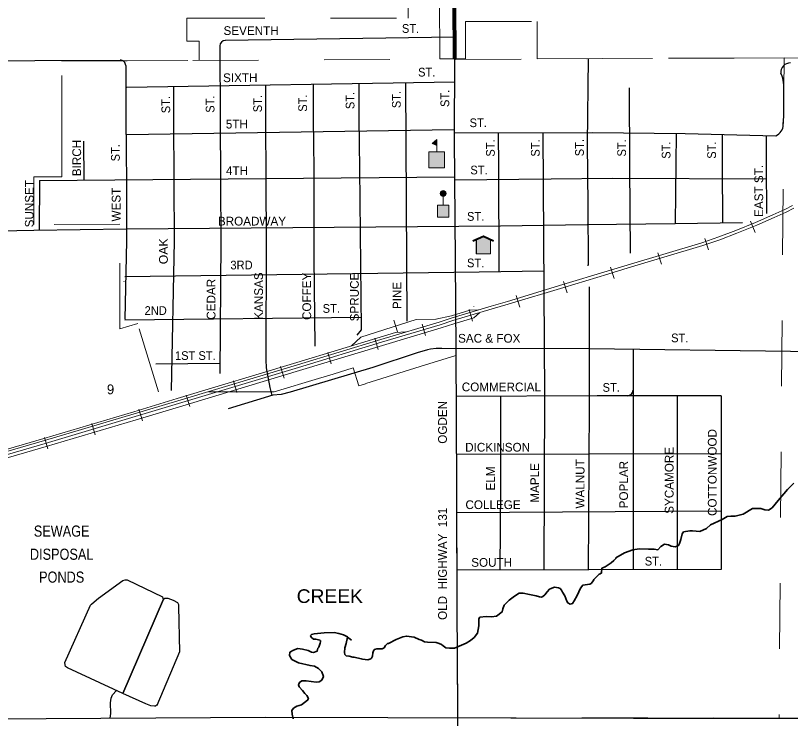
# Model space of a CAD drawing. Extents: x 0.98 to 7.46, y 3.1 to 10.29.
# Drawn here: x 2.311 to 3.491, y 6.227 to 7.297 of the extents above; entities that cross this region are included whole.
import ezdxf
from ezdxf.enums import TextEntityAlignment as Align

# ---------------------------------------------------------------- set-up
doc = ezdxf.new("R2010")
doc.units = 0
doc.header["$LTSCALE"] = 0.0061
doc.linetypes.add('LONG_DASHED', pattern=[7.5, 6, -1.5])
doc.linetypes.add('MEDIUM_DASHED', pattern=[4.5, 3, -1.5])
for name, color, linetype, lineweight in [('12', 7, 'Continuous', 80), ('14', 7, 'Continuous', 25), ('15', 7, 'MEDIUM_DASHED', 13), ('17', 7, 'Continuous', 13), ('25', 7, 'Continuous', 35), ('32', 7, 'Continuous', 35), ('36', 7, 'Continuous', 13), ('4', 7, 'LONG_DASHED', 13), ('50', 7, 'Continuous', 13), ('51', 7, 'Continuous', 13)]:
    doc.layers.add(name, color=color, linetype=linetype, lineweight=lineweight)
for name, color, linetype in [('29', 7, 'Continuous'), ('45', 7, 'Continuous'), ('47', 7, 'Continuous'), ('49', 7, 'Continuous')]:
    doc.layers.add(name, color=color, linetype=linetype)

msp = doc.modelspace()

# ---------------------------------------------------------------- hatches: boundary and pattern name
at = {"layer": '32'}
for points in [[(2.952652, 7.099242), (2.945644, 7.102083), (2.952652, 7.108144)], [(2.94053, 7.065341), (2.94053, 7.089394), (2.964583, 7.089394), (2.964583, 7.065341)]]:
    msp.add_hatch(color=256, dxfattribs=at).paths.add_polyline_path(points)
at = {"layer": '36'}
for points in [[(2.962504, 7.021662, 1), (2.962121, 7.030483, 1)], [(2.953598, 6.989962), (2.953598, 7.008333), (2.971212, 7.008333), (2.971212, 6.989962)]]:
    msp.add_hatch(color=256, dxfattribs=at).paths.add_polyline_path(points)
at = {"layer": '51'}
msp.add_hatch(color=256, dxfattribs=at).paths.add_polyline_path([(3.023864, 6.961174), (3.012879, 6.95625), (3.012879, 6.933902), (3.03447, 6.933902), (3.03447, 6.95625)])

# ---------------------------------------------------------------- linework, layer by layer
at = {"layer": '12'}
msp.add_lwpolyline([(2.976136, 7.747348), (2.97822, 7.493371), (2.979735, 7.231061)], dxfattribs=at)
at = {"layer": '14'}
for p, q in [((2.630682, 7.25928), (2.979545, 7.264773)), ((2.480871, 7.187879), (2.979356, 7.195833)), ((2.904924, 7.194318), (2.906818, 6.831818)), ((2.480303, 7.11572), (2.978977, 7.123674)), ((3.317045, 7.117614), (3.31553, 6.980303)), ((2.415909, 7.046402), (2.415341, 7.105871)), ((2.348106, 7.045833), (2.347159, 6.970265)), ((2.348106, 7.045833), (2.979735, 7.051515)), ((2.476326, 6.892614), (2.476326, 6.891856)), ((2.477841, 6.833523), (2.837311, 6.837879)), ((2.524811, 6.766477), (2.622538, 6.767614)), ((3.318371, 6.717992), (3.318371, 6.453788)), ((3.385417, 6.717992), (3.385417, 6.453598)), ((2.982386, 6.628977), (3.385417, 6.630114)), ((2.982765, 6.540152), (3.385417, 6.542803)), ((2.982955, 6.452841), (3.385417, 6.453977))]:
    msp.add_line(p, q, dxfattribs=at)
for points in [[(2.622348, 7.250568), (2.622917, 7.14053), (2.623485, 7.042992), (2.623674, 6.953409), (2.622348, 6.751894)], [(1.0625, 7.225), (1.561364, 7.225379), (2.470644, 7.229167)], [(2.479167, 7.220833), (2.479545, 7.139773), (2.480114, 7.042424), (2.480303, 6.953977), (2.477841, 6.834848)], [(2.979545, 7.231061), (2.979167, 7.110985), (2.980682, 6.924242), (2.981818, 6.788826), (2.982576, 6.576894), (2.983144, 6.396402), (2.985038, 6.08447), (2.984848, 5.772538), (2.987121, 5.362689), (2.988447, 4.969886)], [(3.182955, 7.231439), (3.181439, 7.101515), (3.182765, 7.008712), (3.183144, 6.917235)], [(3.480114, 7.130871), (3.480682, 7.14375), (3.480871, 7.164773), (3.481061, 7.185606), (3.480682, 7.191477), (3.479167, 7.201705), (3.47822, 7.204924), (3.476136, 7.209091)], [(2.551705, 7.189015), (2.551894, 7.140152), (2.552462, 7.042803), (2.552652, 6.95322), (2.548295, 6.725947)], [(2.691856, 7.190341), (2.692045, 7.140909), (2.692614, 7.043182), (2.692803, 6.953598), (2.692424, 6.772538), (2.692803, 6.760417), (2.698674, 6.730682), (2.701705, 6.718561)], [(2.764394, 7.192045), (2.764394, 7.140152), (2.765341, 7.063258), (2.76572, 6.92822), (2.767045, 6.79375)], [(2.833902, 7.193561), (2.833902, 7.14053), (2.834848, 7.063826), (2.8375, 6.820076), (2.837311, 6.818182), (2.830871, 6.810417)], [(3.247538, 6.935227), (3.246591, 7.067424), (3.246212, 7.187121)], [(2.979167, 7.118182), (3.189583, 7.11875), (3.330492, 7.117235), (3.46875, 7.114015)], [(3.046212, 7.118371), (3.046402, 7.066288), (3.047159, 6.907008)], [(3.114205, 7.118561), (3.116667, 6.71875), (3.115341, 6.45322)], [(3.388068, 6.98125), (3.3875, 7.068182), (3.387311, 7.115909)], [(3.455114, 6.995644), (3.454545, 7.068561), (3.454356, 7.114394)], [(2.979735, 7.04697), (3.126894, 7.048295), (3.219508, 7.049432), (3.454735, 7.048485)], [(2.480303, 6.97197), (3.049811, 6.976894), (3.181629, 6.978598), (3.31553, 6.980303), (3.417803, 6.981629)], [(2.213826, 6.967992), (2.235417, 6.968182), (2.339015, 6.970076), (2.480303, 6.97197)], [(2.47803, 6.899811), (3.017045, 6.906629), (3.115341, 6.908144)], [(3.184848, 6.884091), (3.184848, 6.839583), (3.184659, 6.705114), (3.183333, 6.530682), (3.183144, 6.453409)], [(3.97822, 6.777841), (3.755682, 6.781629), (3.490909, 6.785606), (3.185227, 6.789394), (2.960417, 6.790152), (2.951515, 6.789962), (2.942992, 6.789015), (2.938258, 6.788068), (2.922727, 6.783523), (2.855303, 6.760795), (2.729356, 6.723485), (2.71553, 6.719697), (2.702841, 6.718939), (2.635038, 6.698295)], [(3.251326, 6.788636), (3.251326, 6.74072), (3.251326, 6.453598)], [(3.385417, 6.717992), (3.19678, 6.717992), (2.982008, 6.716667)], [(3.049621, 6.717045), (3.049432, 6.577083), (3.048674, 6.454167)], [(2.455682, 6.227083), (2.45625, 6.234091), (2.456061, 6.250568), (2.457197, 6.257386), (2.459091, 6.262689), (2.464962, 6.269318)], [(1.0625, 6.223674), (1.718182, 6.225568), (2.041856, 6.225947), (2.274432, 6.225947), (2.691288, 6.228598), (3.252273, 6.227273), (3.981439, 6.227273), (4.203788, 6.228409)]]:
    msp.add_lwpolyline(points, dxfattribs=at)
for centre, radius, start, end in [((2.63085, 7.250689), 0.008523, 90.57342, 180.20512), ((2.470621, 7.220715), 0.008523, 0.19732, 90.27469), ((3.491234, 7.209885), 0.015118, 90.70242, 183.01099), ((3.461614, 7.131084), 0.0185, 292.68725, 359.34042), ((3.174659, 6.917265), 0.008523, 349.70236, 0.16462), ((3.242803, 6.726515), 0.008523, 270, 0)]:
    msp.add_arc(centre, radius, start, end, dxfattribs=at)
at = {"layer": '15'}
msp.add_lwpolyline([(3.977652, 7.229545), (3.48125, 7.232576), (2.473485, 7.22803)], dxfattribs=at)
at = {"layer": '17'}
for p, q in [((3.437121, 6.966856), (3.430114, 6.983902)), ((3.366477, 6.940152), (3.360606, 6.957386)), ((3.294508, 6.918182), (3.289205, 6.935795)), ((3.222727, 6.896402), (3.217235, 6.914015)), ((3.150947, 6.874811), (3.145644, 6.892235)), ((3.079167, 6.85303), (3.073674, 6.870644)), ((3.007197, 6.831629), (3.001894, 6.849242)), ((3.00322, 6.848106), (3.016288, 6.848864)), ((3.009091, 6.853788), (3.008902, 6.853598)), ((2.8875, 6.832955), (2.892992, 6.81553)), ((2.935417, 6.809659), (2.930303, 6.827273)), ((2.863636, 6.788258), (2.858333, 6.805871)), ((2.791856, 6.766477), (2.786553, 6.784091)), ((2.720076, 6.744697), (2.714773, 6.762311)), ((2.648295, 6.723106), (2.642992, 6.74072)), ((2.576515, 6.701515), (2.571212, 6.718939)), ((2.504545, 6.679924), (2.499242, 6.697538)), ((2.432765, 6.658333), (2.427462, 6.675947)), ((2.360795, 6.636932), (2.355492, 6.654545))]:
    msp.add_line(p, q, dxfattribs=at)
for points in [[(3.493939, 7.007765), (3.482197, 7.001894), (3.464205, 6.993561), (3.437879, 6.982008), (3.407765, 6.969886), (3.382008, 6.960038), (3.356061, 6.951136), (3.242614, 6.917045), (3.211932, 6.907576), (3.144697, 6.887311), (3.060038, 6.861742), (3.035606, 6.854545), (2.975947, 6.836742), (2.956439, 6.830303), (2.867235, 6.803788), (2.74072, 6.765341), (2.558333, 6.710417), (2.492045, 6.69053), (2.355303, 6.649811), (1.960417, 6.53447)], [(3.496023, 7.003788), (3.48428, 6.997727), (3.466098, 6.989394), (3.439583, 6.977841), (3.40947, 6.96553), (3.383523, 6.955682), (3.357386, 6.94678), (3.243939, 6.912689), (3.213258, 6.90322), (3.146023, 6.882955), (3.061364, 6.857386), (3.036932, 6.850189), (2.977273, 6.832386), (2.957765, 6.825947), (2.868561, 6.799432), (2.742045, 6.760985), (2.559659, 6.706061), (2.493371, 6.686174), (2.356629, 6.645455), (1.961742, 6.530114)], [(3.496023, 7.003788), (3.48428, 6.997727), (3.466098, 6.989394), (3.439583, 6.977841), (3.40947, 6.96553), (3.383523, 6.955682), (3.357386, 6.94678), (3.243939, 6.912689), (3.213258, 6.90322), (3.146023, 6.882955), (3.061364, 6.857386), (3.036932, 6.850189), (2.977273, 6.832386), (2.957765, 6.825947), (2.868561, 6.799432), (2.742045, 6.760985), (2.559659, 6.706061), (2.493371, 6.686174), (2.356629, 6.645455), (1.961742, 6.530114)], [(3.017614, 6.844129), (3.00928, 6.836742), (2.978788, 6.827652), (2.95947, 6.821212), (2.870076, 6.794697), (2.743561, 6.75625), (2.561174, 6.701326), (2.494886, 6.681439), (2.358144, 6.64072), (1.963258, 6.525379), (1.823485, 6.482955)], [(3.002841, 6.848295), (2.975, 6.839962), (2.950947, 6.83447)], [(2.822917, 6.794129), (2.837121, 6.807008), (2.860795, 6.814773), (2.921212, 6.833902), (2.951515, 6.83447)], [(2.822917, 6.794129), (2.837121, 6.807008), (2.860795, 6.814773), (2.921212, 6.833902), (2.951515, 6.83447)], [(2.905682, 6.815152), (2.889583, 6.814205), (2.866288, 6.807008), (2.739773, 6.768561), (2.557386, 6.713636), (2.491288, 6.69375), (2.354545, 6.65303), (1.959659, 6.537689), (1.822727, 6.496591)]]:
    msp.add_lwpolyline(points, dxfattribs=at)
at = {"layer": '25'}
msp.add_line((2.816856, 6.350568), (2.822727, 6.345644), dxfattribs=at)
for points in [[(3.407008, 6.534659), (3.419129, 6.537879), (3.433144, 6.546402), (3.446023, 6.546402), (3.452083, 6.544318), (3.452083, 6.544318), (3.457765, 6.543939), (3.463068, 6.547159), (3.472348, 6.558523), (3.486742, 6.575), (3.496023, 6.585038)], [(2.869697, 6.332576), (2.872348, 6.334091), (2.874621, 6.3375), (2.877462, 6.34053), (2.879356, 6.340909), (2.890909, 6.34678), (2.900947, 6.350947), (2.906439, 6.352083), (2.917992, 6.350189), (2.925568, 6.34697), (2.929356, 6.345644), (2.934091, 6.343371), (2.938636, 6.342614), (2.951705, 6.342045), (2.95625, 6.340909), (2.959848, 6.339394), (2.9625, 6.337311), (2.966477, 6.334091), (2.97178, 6.333712), (2.979735, 6.333712), (2.997538, 6.341098), (3.003788, 6.345455), (3.00947, 6.349811), (3.014773, 6.356439), (3.016667, 6.367803), (3.016856, 6.377652), (3.017424, 6.380114), (3.018371, 6.380871), (3.027841, 6.381629), (3.035985, 6.38125), (3.043371, 6.382386), (3.052083, 6.388826), (3.05322, 6.393371), (3.055303, 6.398864), (3.062689, 6.406629), (3.068939, 6.411364), (3.077273, 6.417045), (3.07822, 6.417424), (3.083902, 6.417614), (3.093939, 6.41553), (3.103977, 6.413447), (3.108902, 6.411553), (3.111932, 6.411364), (3.114205, 6.412311), (3.117045, 6.414962), (3.120644, 6.419508), (3.124242, 6.423674), (3.127841, 6.425189), (3.132008, 6.426705), (3.137879, 6.425758), (3.140341, 6.424242), (3.142614, 6.42197), (3.144129, 6.418939), (3.147348, 6.413258), (3.150758, 6.405114), (3.152273, 6.402652), (3.155492, 6.400758), (3.15928, 6.401705), (3.161553, 6.405492), (3.166098, 6.413826), (3.171212, 6.424811), (3.174811, 6.429356), (3.185417, 6.430871), (3.187689, 6.432197), (3.191098, 6.436742), (3.191856, 6.438258), (3.195076, 6.441856), (3.199811, 6.446402), (3.201326, 6.44697), (3.203409, 6.448295), (3.203977, 6.455303), (3.208712, 6.457576), (3.218182, 6.463447), (3.222348, 6.467235), (3.225189, 6.470076), (3.225189, 6.471023), (3.238258, 6.478788), (3.251136, 6.483333), (3.260795, 6.484848), (3.275, 6.48428), (3.283333, 6.48428), (3.289015, 6.483523), (3.293939, 6.488447), (3.299242, 6.491856), (3.305114, 6.490909), (3.30928, 6.489015), (3.31572, 6.488068), (3.320833, 6.489773), (3.322348, 6.492992), (3.324053, 6.499242), (3.325947, 6.507955), (3.32822, 6.510606), (3.338068, 6.512121), (3.342045, 6.512121), (3.352841, 6.511174), (3.363258, 6.51572), (3.369318, 6.521212), (3.386932, 6.529735), (3.394886, 6.533902), (3.400189, 6.534659), (3.407008, 6.534659)], [(2.734091, 6.225947), (2.732576, 6.233144), (2.732008, 6.238636), (2.734659, 6.242045), (2.739773, 6.245076), (2.746591, 6.247538), (2.755871, 6.254356), (2.757197, 6.257197), (2.754735, 6.261364), (2.751894, 6.264773), (2.748295, 6.269318), (2.743182, 6.275), (2.742235, 6.277841), (2.74375, 6.281439), (2.747348, 6.283902), (2.753788, 6.284091), (2.768939, 6.282008), (2.773674, 6.282576), (2.777462, 6.284659), (2.780114, 6.29053), (2.777652, 6.297538), (2.772538, 6.302652), (2.766288, 6.30625), (2.759848, 6.307197), (2.742235, 6.311364), (2.732008, 6.316477), (2.728409, 6.322348), (2.729167, 6.327462), (2.734659, 6.330492), (2.741098, 6.333144), (2.748295, 6.332008), (2.756818, 6.330114), (2.761932, 6.327652), (2.764773, 6.327083), (2.770455, 6.328977), (2.771591, 6.333523), (2.773106, 6.335227), (2.775189, 6.341477), (2.775758, 6.343371), (2.775758, 6.344886), (2.774621, 6.345833), (2.768561, 6.347159), (2.765152, 6.347348), (2.761174, 6.350379), (2.760606, 6.35303), (2.761742, 6.354356), (2.765909, 6.355303), (2.781439, 6.357008), (2.796212, 6.357576), (2.803788, 6.355871), (2.810606, 6.353977), (2.816667, 6.350758)], [(2.816856, 6.350568), (2.814583, 6.340909), (2.812879, 6.333902), (2.812121, 6.326894), (2.812879, 6.323864), (2.814773, 6.32178), (2.819318, 6.321591), (2.825, 6.319886), (2.827083, 6.319697), (2.837689, 6.317614), (2.839394, 6.317045), (2.84375, 6.316288), (2.847727, 6.316098), (2.852273, 6.317614), (2.85322, 6.318561), (2.854545, 6.321591), (2.855303, 6.326326), (2.856061, 6.329735), (2.857576, 6.331629), (2.861364, 6.332576), (2.869697, 6.332576)]]:
    msp.add_lwpolyline(points, dxfattribs=at)
at = {"layer": '25', "lineweight": 25}
for points in [[(2.474621, 6.436553), (2.478409, 6.437879), (2.481439, 6.437879), (2.535038, 6.411932), (2.535795, 6.40928), (2.536553, 6.408144), (2.474811, 6.264773), (2.390341, 6.303788), (2.387689, 6.305871), (2.386742, 6.308333), (2.386553, 6.311742), (2.425568, 6.398864), (2.427273, 6.400568), (2.43125, 6.404356), (2.437689, 6.409659)], [(2.536553, 6.408144), (2.538826, 6.409659), (2.543182, 6.409848), (2.551136, 6.406629), (2.557765, 6.40303), (2.55928, 6.400379), (2.559659, 6.39697), (2.559659, 6.39697), (2.560795, 6.32803), (2.526326, 6.246212), (2.526894, 6.247538), (2.524621, 6.245265), (2.522917, 6.245265), (2.517424, 6.245644), (2.509659, 6.248674), (2.474811, 6.264773)]]:
    msp.add_lwpolyline(points, close=True, dxfattribs=at)
at = {"layer": '32', "lineweight": 13}
msp.add_line((2.952652, 7.089394), (2.952652, 7.099242), dxfattribs=at)
for points in [[(2.952652, 7.099242), (2.945644, 7.102083), (2.952652, 7.108144)], [(2.94053, 7.065341), (2.94053, 7.089394), (2.964583, 7.089394), (2.964583, 7.065341)]]:
    msp.add_lwpolyline(points, close=True, dxfattribs=at)
at = {"layer": '36'}
msp.add_line((2.9625, 7.007765), (2.9625, 7.02197), dxfattribs=at)
msp.add_lwpolyline([(2.953598, 6.989962), (2.953598, 7.008333), (2.971212, 7.008333), (2.971212, 6.989962)], close=True, dxfattribs=at)
msp.add_circle((2.962313, 7.026072), 0.004415, dxfattribs=at)
at = {"layer": '4'}
for points in [[(2.591098, 7.228788), (2.591098, 7.258144), (2.572159, 7.258144), (2.572159, 7.293182), (2.591098, 7.293182), (2.90928, 7.293182), (2.90928, 7.29697), (2.90928, 7.35), (2.90928, 7.451136), (2.861174, 7.451136), (2.862879, 7.613447), (2.825379, 7.615341), (2.825379, 7.574432), (2.714962, 7.561174), (2.714962, 7.632197), (2.714962, 7.655114), (2.693561, 7.723295)], [(2.693561, 7.723295), (2.829735, 7.716856), (2.857765, 7.715341), (2.862879, 7.713258), (2.953977, 7.674621), (2.954545, 7.598674), (2.916856, 7.598674), (2.917424, 7.518182), (2.955114, 7.525189), (2.957386, 7.230871), (2.996591, 7.231061)], [(2.996591, 7.231061), (2.996591, 7.287879), (3.105492, 7.287879), (3.105492, 7.231061)], [(3.105492, 7.23125), (3.48125, 7.232576), (3.473674, 6.227273)], [(2.339015, 6.978598), (2.339015, 7.051515), (2.381629, 7.051515), (2.381629, 7.105871), (2.381629, 7.227462), (2.473485, 7.22803), (2.591098, 7.228788)], [(2.843939, 6.736174), (2.833902, 6.733144), (2.825379, 6.760417), (2.795076, 6.751136), (2.772348, 6.744318), (2.705114, 6.724053), (2.528977, 6.724053), (2.497348, 6.827841), (2.470076, 6.820076), (2.470076, 6.979545), (2.339015, 6.978598)], [(3.473674, 6.227273), (2.984091, 6.227841), (2.981818, 6.779167), (2.927462, 6.762311), (2.844886, 6.736553)]]:
    msp.add_lwpolyline(points, dxfattribs=at)
at = {"layer": '50', "lineweight": 40}
msp.add_lwpolyline([(3.007576, 6.954167), (3.023864, 6.961174), (3.039205, 6.954167)], dxfattribs=at)
at = {"layer": '50'}
for points in [[(3.016288, 6.933902), (3.012689, 6.933902), (3.012689, 6.95625)], [(3.03447, 6.95625), (3.03447, 6.933902), (3.016098, 6.933902)]]:
    msp.add_lwpolyline(points, dxfattribs=at)
at = {"layer": '51'}
msp.add_lwpolyline([(3.023864, 6.961174), (3.012879, 6.95625), (3.012879, 6.933902), (3.03447, 6.933902), (3.03447, 6.95625)], close=True, dxfattribs=at)

# ---------------------------------------------------------------- texts
at = {"layer": '29', "width": 1.05}
msp.add_text('CREEK', height=0.02083, dxfattribs=at).set_placement((2.789773, 6.402462), align=Align.CENTER)
at = {"layer": '45'}
msp.add_text('9', height=0.01496, dxfattribs=at).set_placement((2.456061, 6.720265), align=Align.CENTER)
at = {"layer": '47', "width": 0.85}
for s, p in [('SEWAGE', (2.381629, 6.503409)), ('DISPOSAL', (2.381629, 6.468182)), ('PONDS', (2.381629, 6.433333))]:
    msp.add_text(s, height=0.017, dxfattribs=at).set_placement(p, align=Align.CENTER)
at = {"layer": '49'}
for s, p in [('SEVENTH', (2.669981, 7.267424)), ('SIXTH', (2.653504, 7.195644)), ('5TH', (2.648295, 7.125)), ('4TH', (2.648485, 7.053977)), ('BROADWAY', (2.671307, 6.977273)), ('SAC & FOX', (3.032481, 6.798864)), ('COMMERCIAL', (3.050947, 6.724811)), ('DICKINSON', (3.045265, 6.632955)), ('COLLEGE', (3.038258, 6.545455)), ('SOUTH', (3.036174, 6.457576))]:
    msp.add_text(s, height=0.0133, dxfattribs=at).set_placement(p, align=Align.CENTER)
at = {"layer": '49', "width": 0.95}
for s, p in [('ST.', (2.912689, 7.270644)), ('ST.', (2.937311, 7.204167)), ('ST.', (3.01572, 7.127083)), ('ST.', (3.016856, 7.055114)), ('ST.', (3.011742, 6.98447)), ('ST.', (3.011742, 6.913636)), ('3RD', (2.655398, 6.910417)), ('2ND', (2.524716, 6.841098)), ('ST.', (2.792045, 6.844318)), ('ST.', (3.322538, 6.799432)), ('1ST ST.', (2.585133, 6.772538)), ('ST.', (3.218182, 6.724053)), ('ST.', (3.282386, 6.45947))]:
    msp.add_text(s, height=0.0133, dxfattribs=at).set_placement(p, align=Align.CENTER)
at = {"layer": '49'}
for s, width, p in [('ST.', 0.95, (2.54678, 7.161364)), ('ST.', 0.95, (2.614205, 7.162121)), ('ST.', 0.95, (2.686553, 7.162879)), ('ST.', 0.95, (2.755114, 7.163636)), ('ST.', 0.95, (2.827273, 7.167614)), ('ST.', 0.95, (2.897727, 7.169129)), ('ST.', 0.95, (2.971591, 7.170833)), ('ST.', 0.95, (3.040909, 7.095265)), ('ST.', 0.95, (3.10928, 7.095265)), ('ST.', 0.95, (3.176515, 7.095833)), ('ST.', 0.95, (3.24072, 7.095455)), ('ST.', 0.95, (3.308333, 7.092045)), ('ST.', 0.95, (3.377652, 7.092045)), ('ST.', 0.95, (2.470076, 7.088068)), ('OAK', 1.05, (2.543182, 6.937973))]:
    msp.add_text(s, height=0.0133, rotation=90, dxfattribs=dict(at, width=width)).set_placement(p, align=Align.CENTER)
for s, p in [('BIRCH', (2.411174, 7.080019)), ('EAST ST.', (3.449432, 7.029924)), ('SUNSET', (2.339015, 7.010511)), ('WEST', (2.471212, 7.009091)), ('KANSAS', (2.688068, 6.869886)), ('COFFEY', (2.761364, 6.869413)), ('SPRUCE', (2.833902, 6.868371)), ('CEDAR', (2.61572, 6.864962)), ('PINE', (2.898864, 6.870739)), ('OGDEN', (2.967992, 6.677557)), ('COTTONWOOD', (3.378598, 6.601136)), ('SYCAMORE', (3.313068, 6.589205)), ('WALNUT', (3.177462, 6.583807)), ('ELM', (3.041098, 6.591951)), ('MAPLE', (3.108333, 6.585322)), ('POPLAR', (3.24375, 6.58267)), ('OLD  HIGHWAY  131', (2.967992, 6.462121))]:
    msp.add_text(s, height=0.0133, rotation=90, dxfattribs=at).set_placement(p, align=Align.CENTER)

doc.saveas('drawing.dxf')
